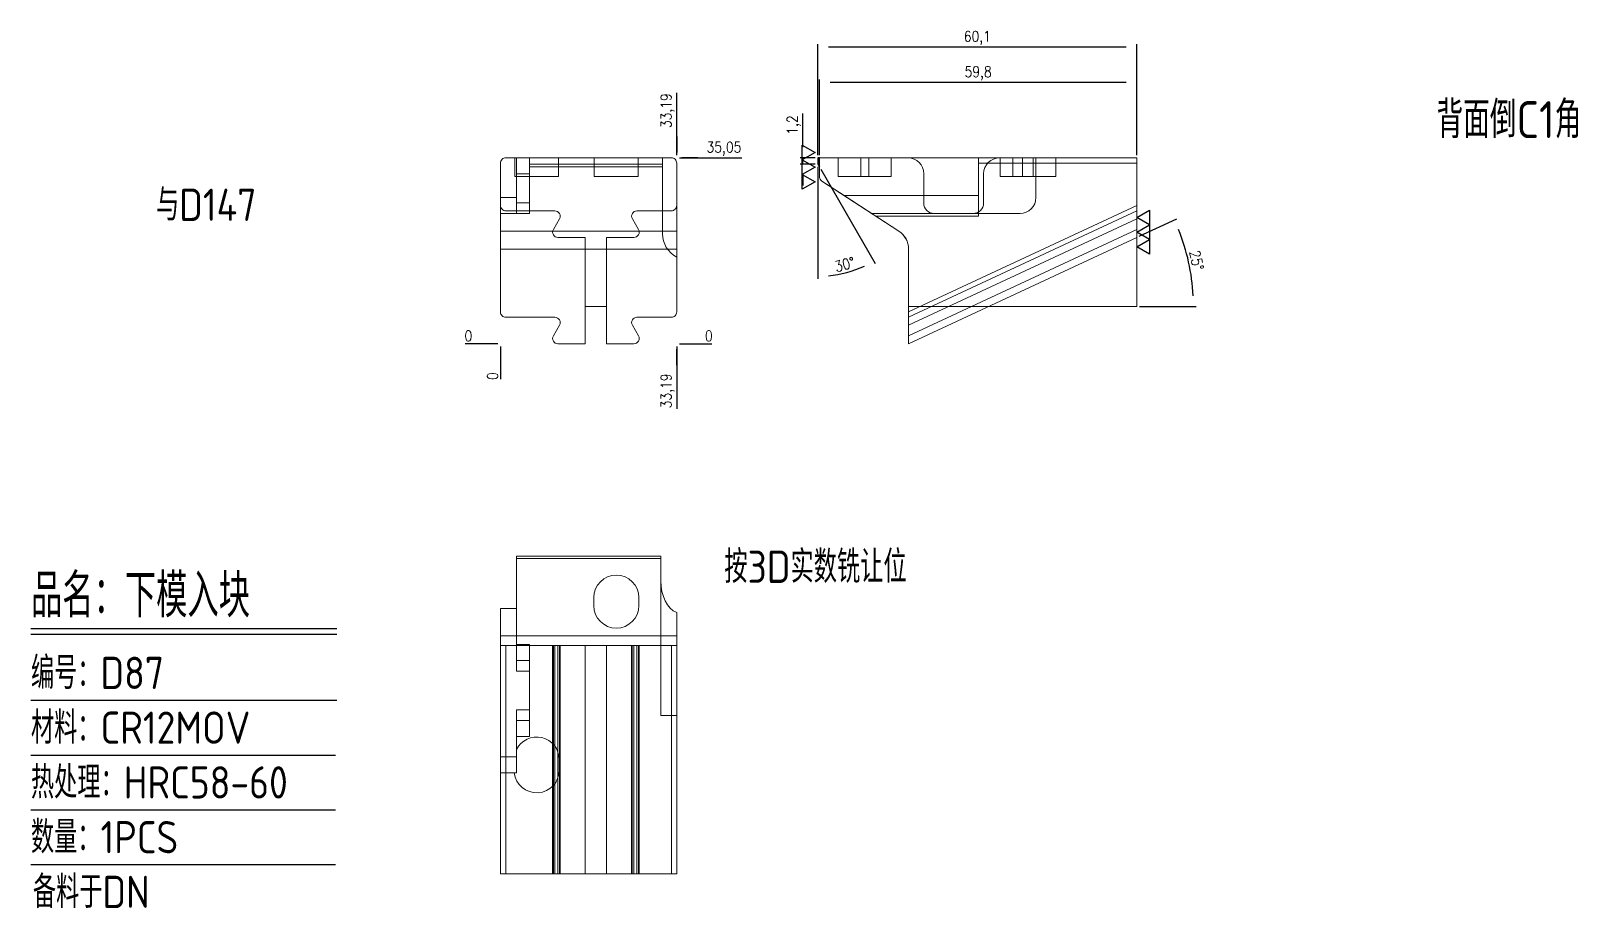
# Model space of a CAD drawing. Header units: millimetres. Extents: x 113716 to 114007, y -3034 to -2869.
import ezdxf

# ---------------------------------------------------------------- set-up
doc = ezdxf.new("R2010")
doc.units = ezdxf.units.MM
doc.linetypes.add('DASHED', pattern=[0])
doc.linetypes.add('HIDDEN', pattern=[0])
for name, color, linetype in [('DIE_O', 40, 'Continuous'), ('DIM', 4, 'Continuous'), ('LB_P', 2, 'Continuous'), ('TEXT', 4, 'Continuous')]:
    doc.layers.add(name, color=color, linetype=linetype)
doc.styles.add('gbenor', font='gbenor.shx', dxfattribs={"bigfont": 'gbcbig.shx'})
doc.styles.get("Standard").update_dxf_attribs({"font": 'txt.shx', "width": 0.85, "bigfont": 'ctxt.shx'})
doc.dimstyles.new('T-2-WX', dxfattribs={"dimtxt": 2, "dimasz": 2, "dimexe": 0.5, "dimexo": 0.5, "dimgap": 0.5, "dimtad": 1, "dimtxsty": 'Standard', "dimblk": 'OPEN30', "dimcen": 0, "dimazin": 3, "dimtfac": 1, "dimtmove": 0, "dimatfit": 3, "dimldrblk": 'OPEN30', "dimlwd": -1, "dimlwe": -1})

# ---------------------------------------------------------------- blocks, each defined once
blk = doc.blocks.new('*D7582')
at = {"layer": 'Defpoints', "color": 0}
for p in [(113804.26, -2928.07), (113837.45, -2928.07), (113842.45, -2928.07)]:
    blk.add_point(p, dxfattribs=at)
at = {"layer": 'DIM', "color": 0, "linetype": 'Continuous'}
blk.add_line((113837.95, -2928.07), (113844.08, -2928.07), dxfattribs=at)
at = {"layer": 'DIM', "color": 0, "insert": (113843.51, -2926.57), "char_height": 2, "attachment_point": 5}
blk.add_mtext('0', dxfattribs=at)
blk = doc.blocks.new('_Open30')
blk = doc.blocks.new('*D7583')
at = {"layer": 'Defpoints', "color": 0}
for p in [(113837.45, -2893.02), (113842.45, -2893.02), (113804.26, -2928.07)]:
    blk.add_point(p, dxfattribs=at)
at = {"layer": 'DIM', "color": 0, "linetype": 'Continuous'}
for p, q in [((113837.95, -2893.02), (113841.45, -2893.02)), ((113841.45, -2893.02), (113838.45, -2893.02)), ((113838.45, -2893.02), (113849.75, -2893.02))]:
    blk.add_line(p, q, dxfattribs=at)
at = {"layer": 'DIM', "color": 0, "insert": (113846.35, -2891.33), "char_height": 2, "attachment_point": 5}
blk.add_mtext('35,05', dxfattribs=at)
blk = doc.blocks.new('*D7584')
at = {"layer": 'Defpoints', "color": 0}
for p in [(113799.26, -2928.07), (113804.26, -2928.07), (113804.26, -2928.07)]:
    blk.add_point(p, dxfattribs=at)
at = {"layer": 'DIM', "color": 0, "linetype": 'Continuous'}
blk.add_line((113803.76, -2928.07), (113797.62, -2928.07), dxfattribs=at)
at = {"layer": 'DIM', "color": 0, "insert": (113798.19, -2926.57), "char_height": 2, "attachment_point": 5}
blk.add_mtext('0', dxfattribs=at)
blk = doc.blocks.new('*D7585')
at = {"layer": 'Defpoints', "color": 0}
for p in [(113804.26, -2928.07), (113837.45, -2928.07), (113837.45, -2933.07)]:
    blk.add_point(p, dxfattribs=at)
at = {"layer": 'DIM', "color": 0, "linetype": 'Continuous'}
for p, q in [((113837.45, -2928.57), (113837.45, -2932.07)), ((113837.45, -2932.07), (113837.45, -2929.07)), ((113837.45, -2929.07), (113837.45, -2940.29))]:
    blk.add_line(p, q, dxfattribs=at)
at = {"layer": 'DIM', "color": 0, "insert": (113835.76, -2936.93), "char_height": 2, "attachment_point": 5, "rotation": 90}
blk.add_mtext('33,19', dxfattribs=at)
blk = doc.blocks.new('*D7586')
at = {"layer": 'Defpoints', "color": 0}
for p in [(113804.26, -2928.07), (113804.26, -2928.07), (113804.26, -2933.07)]:
    blk.add_point(p, dxfattribs=at)
at = {"layer": 'DIM', "color": 0, "linetype": 'Continuous'}
blk.add_line((113804.26, -2928.57), (113804.26, -2934.71), dxfattribs=at)
at = {"layer": 'DIM', "color": 0, "insert": (113802.76, -2934.14), "char_height": 2, "attachment_point": 5, "rotation": 90}
blk.add_mtext('0', dxfattribs=at)
blk = doc.blocks.new('*D7587')
at = {"layer": 'Defpoints', "color": 0}
for p in [(113837.45, -2888.02), (113837.45, -2893.02), (113804.26, -2928.07)]:
    blk.add_point(p, dxfattribs=at)
at = {"layer": 'DIM', "color": 0, "linetype": 'Continuous'}
for p, q in [((113837.45, -2892.02), (113837.45, -2880.8)), ((113837.45, -2892.52), (113837.45, -2889.02)), ((113837.45, -2889.02), (113837.45, -2892.02))]:
    blk.add_line(p, q, dxfattribs=at)
at = {"layer": 'DIM', "color": 0, "insert": (113835.76, -2884.16), "char_height": 2, "attachment_point": 5, "rotation": 90}
blk.add_mtext('33,19', dxfattribs=at)
blk = doc.blocks.new('*D7588')
at = {"layer": 'Defpoints', "color": 0}
for p in [(113924.15, -2878.81), (113864.35, -2893.02), (113924.15, -2893.02)]:
    blk.add_point(p, dxfattribs=at)
at = {"layer": 'DIM', "color": 0, "linetype": 'Continuous'}
for p, q in [((113864.35, -2892.52), (113864.35, -2878.31)), ((113866.35, -2878.81), (113922.15, -2878.81)), ((113924.15, -2892.52), (113924.15, -2878.31))]:
    blk.add_line(p, q, dxfattribs=at)
at = {"layer": 'DIM', "color": 0, "insert": (113894.25, -2877.12), "char_height": 2, "attachment_point": 5}
blk.add_mtext('59,8', dxfattribs=at)
blk = doc.blocks.new('*D7589')
at = {"layer": 'Defpoints', "color": 0}
for p in [(113924.15, -2908.02), (113934.43, -2915.43), (113881.15, -2921.02), (113924.15, -2921.02), (113881.15, -2928.07)]:
    blk.add_point(p, dxfattribs=at)
at = {"layer": 'DIM', "color": 0, "linetype": 'Continuous'}
for p, q in [((113924.6, -2907.81), (113931.68, -2904.51)), ((113924.65, -2921.02), (113935.34, -2921.02))]:
    blk.add_line(p, q, dxfattribs=at)
blk.add_arc((113896.27, -2921.02), 38.57, 2.9714, 22.0286, dxfattribs=at)
at = {"layer": 'DIM', "color": 0, "insert": (113935.43, -2912.34), "char_height": 2, "attachment_point": 5, "rotation": 282.5}
blk.add_mtext('25%%d', dxfattribs=at)
blk = doc.blocks.new('*u7579')
at = {"layer": 'LB_P', "color": 2, "linetype": 'Continuous', "lineweight": 13}
for p, q in [((17.48, 5.73), (17.48, 6.18)), ((17.48, -3.66), (17.48, 5.73))]:
    blk.add_line(p, q, dxfattribs=at)
at = {"layer": 'LB_P', "color": 11, "linetype": 'Continuous', "lineweight": 13}
for p, q in [((17.48, 6.18), (44.67, 6.18)), ((14.48, -8.8), (14.48, -3.66)), ((47.67, -4.43), (47.67, -8.8)), ((14.48, -10.62), (14.48, -8.8)), ((14.48, -53.62), (14.48, -10.62)), ((15.48, -10.62), (24.29, -10.62)), ((24.29, -10.62), (24.29, -53.62)), ((30.45, -10.62), (25.29, -10.62)), ((30.45, -10.62), (34.45, -10.62)), ((30.45, -25.74), (30.45, -10.62)), ((34.45, -10.62), (39.6, -10.62)), ((34.45, -25.74), (34.45, -10.62)), ((40.6, -53.62), (40.6, -10.62)), ((46.67, -10.62), (40.6, -10.62)), ((47.67, -10.62), (47.67, -8.8)), ((47.67, -53.62), (47.67, -10.62)), ((30.45, -53.62), (30.45, -25.74)), ((34.45, -25.74), (34.45, -53.62)), ((24.29, -53.62), (15.48, -53.62)), ((25.29, -53.62), (30.45, -53.62)), ((30.45, -53.62), (34.45, -53.62)), ((39.6, -53.62), (34.45, -53.62)), ((40.6, -53.62), (46.67, -53.62))]:
    blk.add_line(p, q, dxfattribs=at)
at = {"layer": 'LB_P', "color": 31, "linetype": 'Continuous', "lineweight": 13}
for p, q in [((44.67, 5.73), (44.67, 6.18)), ((44.67, 1.53), (44.67, 5.73)), ((14.48, -3.66), (17.48, -3.66))]:
    blk.add_line(p, q, dxfattribs=at)
at = {"layer": 'LB_P', "color": 155, "linetype": 'Continuous', "lineweight": 13}
for p, q in [((44.67, 5.73), (17.48, 5.73)), ((47.67, -8.8), (14.48, -8.8)), ((15.48, -53.62), (15.48, -10.62)), ((25.29, -53.62), (25.29, -10.62)), ((39.6, -53.62), (39.6, -10.62)), ((46.67, -53.62), (46.67, -10.62))]:
    blk.add_line(p, q, dxfattribs=at)
at = {"layer": 'LB_P', "color": 31, "linetype": 'DASHED', "lineweight": 13}
for p, q in [((44.67, 1.53), (44.67, -23.82)), ((32.04, -1.62), (32.04, -3.12)), ((40.54, -1.62), (40.54, -3.12)), ((17.48, -3.66), (17.48, -15.47)), ((19.92, -13.47), (19.92, -10.47)), ((19.92, -13.47), (17.48, -13.47)), ((19.92, -15.47), (19.92, -13.47)), ((19.92, -22.76), (19.92, -15.47)), ((17.48, -22.76), (17.48, -31.62)), ((19.92, -24.76), (19.92, -22.76)), ((17.48, -24.76), (19.92, -24.76)), ((19.92, -27.76), (19.92, -24.76)), ((44.67, -23.82), (47.67, -23.82)), ((17.48, -34.62), (17.48, -31.62)), ((14.48, -34.62), (17.48, -34.62)), ((25.54, -34.12), (25.54, -32.12))]:
    blk.add_line(p, q, dxfattribs=at)
at = {"layer": 'LB_P', "color": 155, "linetype": 'DASHED', "lineweight": 13}
for p, q in [((19.92, -10.47), (17.48, -10.47)), ((24.43, -53.62), (24.43, -10.62)), ((24.71, -53.62), (24.71, -10.62)), ((25.58, -53.62), (25.58, -10.62)), ((39.31, -53.62), (39.31, -10.62)), ((40.18, -53.62), (40.18, -10.62)), ((40.47, -53.62), (40.47, -10.62)), ((17.48, -15.47), (19.92, -15.47)), ((19.92, -22.76), (17.48, -22.76)), ((46.67, -23.82), (46.67, -53.62)), ((17.48, -27.76), (19.92, -27.76)), ((14.48, -31.62), (17.48, -31.62))]:
    blk.add_line(p, q, dxfattribs=at)
at = {"layer": 'LB_P', "color": 11, "linetype": 'DASHED', "lineweight": 13}
for p, q in [((25.71, -53.62), (25.71, -10.62)), ((39.18, -10.62), (39.18, -53.62))]:
    blk.add_line(p, q, dxfattribs=at)
at = {"layer": 'LB_P', "color": 31, "linetype": 'DASHED', "lineweight": 13}
for centre, start, end in [((36.29, -1.62), 360, 180), ((36.29, -3.12), 180, 360), ((21.29, -32.12), 360, 153.698), ((21.29, -34.12), 186.7563, 0)]:
    blk.add_arc(centre, 4.25, start, end, dxfattribs=at)
at = {"layer": 'LB_P', "color": 31, "linetype": 'Continuous', "lineweight": 13}
blk.add_ellipse((48.67, 1.53), major_axis=(0, 6.16), ratio=0.649408, start_param=1.570796, end_param=2.888912, dxfattribs=at)
at = {"layer": 'LB_P', "color": 11, "linetype": 'Continuous', "lineweight": 13}
for points, knots in [([(14.48, -10.62), (14.48, -10.62), (14.48, -10.62), (14.48, -10.62), (14.49, -10.62), (14.5, -10.62), (14.51, -10.62), (14.53, -10.62), (14.54, -10.62), (14.57, -10.62), (14.58, -10.62), (14.61, -10.62), (14.63, -10.62), (14.66, -10.62), (14.68, -10.62), (14.72, -10.62), (14.75, -10.62), (14.79, -10.62), (14.82, -10.62), (14.87, -10.62), (14.89, -10.62), (14.95, -10.62), (14.98, -10.62), (15.03, -10.62), (15.06, -10.62), (15.12, -10.62), (15.16, -10.62), (15.22, -10.62), (15.25, -10.62), (15.35, -10.62), (15.41, -10.62), (15.48, -10.62)], [0, 0, 0, 0, 0.0625, 0.0625, 0.125, 0.125, 0.1875, 0.1875, 0.25, 0.25, 0.3125, 0.3125, 0.375, 0.375, 0.4375, 0.4375, 0.5, 0.5, 0.5625, 0.5625, 0.625, 0.625, 0.6875, 0.6875, 0.75, 0.75, 0.8125, 0.8125, 0.875, 0.875, 1, 1, 1, 1]), ([(25.29, -10.62), (25.25, -10.62), (25.16, -10.62), (25.08, -10.62), (24.99, -10.62), (24.95, -10.62), (24.89, -10.62), (24.87, -10.62), (24.83, -10.62), (24.81, -10.62), (24.75, -10.62), (24.72, -10.62), (24.67, -10.62), (24.65, -10.62), (24.62, -10.62), (24.6, -10.62), (24.55, -10.62), (24.53, -10.62), (24.49, -10.62), (24.47, -10.62), (24.45, -10.62), (24.44, -10.62), (24.42, -10.62), (24.4, -10.62), (24.39, -10.62), (24.37, -10.62), (24.35, -10.62), (24.34, -10.62), (24.33, -10.62), (24.32, -10.62), (24.32, -10.62), (24.31, -10.62), (24.3, -10.62), (24.29, -10.62), (24.29, -10.62), (24.29, -10.62), (24.29, -10.62), (24.29, -10.62)], [0, 0, 0, 0, 0.083318, 0.166636, 0.166636, 0.249954, 0.249954, 0.291613, 0.291613, 0.333272, 0.333272, 0.41659, 0.41659, 0.458249, 0.458249, 0.499908, 0.499908, 0.583226, 0.583226, 0.624885, 0.624885, 0.666544, 0.666544, 0.708203, 0.708203, 0.749862, 0.791521, 0.791521, 0.83318, 0.83318, 0.874839, 0.874839, 0.916498, 0.916498, 0.999816, 0.999816, 1, 1, 1, 1]), ([(40.6, -10.62), (40.6, -10.62), (40.6, -10.62), (40.59, -10.62), (40.59, -10.62), (40.58, -10.62), (40.57, -10.62), (40.56, -10.62), (40.54, -10.62), (40.52, -10.62), (40.51, -10.62), (40.49, -10.62), (40.48, -10.62), (40.46, -10.62), (40.45, -10.62), (40.42, -10.62), (40.4, -10.62), (40.37, -10.62), (40.34, -10.62), (40.33, -10.62), (40.28, -10.62), (40.25, -10.62), (40.18, -10.62), (40.14, -10.62), (40.08, -10.62), (40.06, -10.62), (40.02, -10.62), (40.01, -10.62), (39.94, -10.62), (39.9, -10.62), (39.84, -10.62), (39.82, -10.62), (39.78, -10.62), (39.75, -10.62), (39.69, -10.62), (39.65, -10.62), (39.6, -10.62)], [0, 0, 0, 0, 0.082376, 0.082376, 0.124087, 0.124087, 0.165797, 0.165797, 0.249217, 0.249217, 0.290927, 0.290927, 0.332637, 0.332637, 0.374348, 0.374348, 0.416058, 0.457768, 0.457768, 0.499478, 0.499478, 0.582898, 0.582898, 0.666319, 0.666319, 0.708029, 0.708029, 0.749739, 0.749739, 0.833159, 0.833159, 0.87487, 0.87487, 0.91658, 0.91658, 1, 1, 1, 1]), ([(46.67, -10.62), (46.7, -10.62), (46.73, -10.62), (46.8, -10.62), (46.83, -10.62), (46.89, -10.62), (46.93, -10.62), (46.99, -10.62), (47.02, -10.62), (47.08, -10.62), (47.11, -10.62), (47.17, -10.62), (47.2, -10.62), (47.25, -10.62), (47.28, -10.62), (47.33, -10.62), (47.35, -10.62), (47.4, -10.62), (47.42, -10.62), (47.46, -10.62), (47.48, -10.62), (47.52, -10.62), (47.53, -10.62), (47.56, -10.62), (47.58, -10.62), (47.6, -10.62), (47.61, -10.62), (47.63, -10.62), (47.64, -10.62), (47.66, -10.62), (47.67, -10.62), (47.67, -10.62)], [0, 0, 0, 0, 0.062539, 0.062539, 0.125079, 0.125079, 0.187618, 0.187618, 0.250157, 0.250157, 0.312696, 0.312696, 0.375236, 0.375236, 0.437775, 0.437775, 0.500314, 0.500314, 0.562854, 0.562854, 0.625393, 0.625393, 0.687932, 0.687932, 0.750472, 0.750472, 0.813011, 0.813011, 0.87555, 0.87555, 1, 1, 1, 1]), ([(15.48, -53.62), (15.41, -53.62), (15.35, -53.62), (15.25, -53.62), (15.22, -53.62), (15.16, -53.62), (15.12, -53.62), (15.06, -53.62), (15.03, -53.62), (14.98, -53.62), (14.95, -53.62), (14.89, -53.62), (14.87, -53.62), (14.82, -53.62), (14.79, -53.62), (14.75, -53.62), (14.72, -53.62), (14.68, -53.62), (14.66, -53.62), (14.63, -53.62), (14.61, -53.62), (14.58, -53.62), (14.57, -53.62), (14.54, -53.62), (14.53, -53.62), (14.51, -53.62), (14.5, -53.62), (14.49, -53.62), (14.48, -53.62), (14.48, -53.62), (14.48, -53.62), (14.48, -53.62)], [0, 0, 0, 0, 0.125, 0.125, 0.1875, 0.1875, 0.25, 0.25, 0.3125, 0.3125, 0.375, 0.375, 0.4375, 0.4375, 0.5, 0.5, 0.5625, 0.5625, 0.625, 0.625, 0.6875, 0.6875, 0.75, 0.75, 0.8125, 0.8125, 0.875, 0.875, 0.9375, 0.9375, 1, 1, 1, 1]), ([(24.29, -53.62), (24.29, -53.62), (24.29, -53.62), (24.29, -53.62), (24.29, -53.62), (24.3, -53.62), (24.31, -53.62), (24.32, -53.62), (24.32, -53.62), (24.33, -53.62), (24.34, -53.62), (24.35, -53.62), (24.37, -53.62), (24.39, -53.62), (24.4, -53.62), (24.42, -53.62), (24.44, -53.62), (24.45, -53.62), (24.47, -53.62), (24.49, -53.62), (24.53, -53.62), (24.55, -53.62), (24.6, -53.62), (24.62, -53.62), (24.65, -53.62), (24.67, -53.62), (24.72, -53.62), (24.75, -53.62), (24.81, -53.62), (24.83, -53.62), (24.87, -53.62), (24.89, -53.62), (24.95, -53.62), (24.99, -53.62), (25.08, -53.62), (25.16, -53.62), (25.25, -53.62), (25.29, -53.62)], [0, 0, 0, 0, 0.000183, 0.000183, 0.083501, 0.083501, 0.12516, 0.12516, 0.166819, 0.166819, 0.208478, 0.208478, 0.250137, 0.291796, 0.291796, 0.333455, 0.333455, 0.375114, 0.375114, 0.416774, 0.416774, 0.500092, 0.500092, 0.541751, 0.541751, 0.58341, 0.58341, 0.666728, 0.666728, 0.708387, 0.708387, 0.750046, 0.750046, 0.833364, 0.833364, 0.916682, 1, 1, 1, 1]), ([(40.6, -53.62), (40.6, -53.62), (40.6, -53.62), (40.59, -53.62), (40.59, -53.62), (40.58, -53.62), (40.57, -53.62), (40.56, -53.62), (40.54, -53.62), (40.52, -53.62), (40.51, -53.62), (40.49, -53.62), (40.48, -53.62), (40.46, -53.62), (40.45, -53.62), (40.42, -53.62), (40.4, -53.62), (40.37, -53.62), (40.34, -53.62), (40.33, -53.62), (40.28, -53.62), (40.25, -53.62), (40.18, -53.62), (40.14, -53.62), (40.08, -53.62), (40.06, -53.62), (40.02, -53.62), (40.01, -53.62), (39.94, -53.62), (39.9, -53.62), (39.84, -53.62), (39.82, -53.62), (39.78, -53.62), (39.75, -53.62), (39.69, -53.62), (39.65, -53.62), (39.6, -53.62)], [0, 0, 0, 0, 0.082376, 0.082376, 0.124087, 0.124087, 0.165797, 0.165797, 0.249217, 0.249217, 0.290927, 0.290927, 0.332637, 0.332637, 0.374348, 0.374348, 0.416058, 0.457768, 0.457768, 0.499478, 0.499478, 0.582898, 0.582898, 0.666319, 0.666319, 0.708029, 0.708029, 0.749739, 0.749739, 0.833159, 0.833159, 0.87487, 0.87487, 0.91658, 0.91658, 1, 1, 1, 1]), ([(46.67, -53.62), (46.7, -53.62), (46.73, -53.62), (46.8, -53.62), (46.83, -53.62), (46.89, -53.62), (46.93, -53.62), (46.99, -53.62), (47.02, -53.62), (47.08, -53.62), (47.11, -53.62), (47.17, -53.62), (47.2, -53.62), (47.25, -53.62), (47.28, -53.62), (47.33, -53.62), (47.35, -53.62), (47.4, -53.62), (47.42, -53.62), (47.46, -53.62), (47.48, -53.62), (47.52, -53.62), (47.53, -53.62), (47.56, -53.62), (47.58, -53.62), (47.6, -53.62), (47.61, -53.62), (47.63, -53.62), (47.64, -53.62), (47.66, -53.62), (47.67, -53.62), (47.67, -53.62)], [0, 0, 0, 0, 0.062539, 0.062539, 0.125079, 0.125079, 0.187618, 0.187618, 0.250157, 0.250157, 0.312696, 0.312696, 0.375236, 0.375236, 0.437775, 0.437775, 0.500314, 0.500314, 0.562854, 0.562854, 0.625393, 0.625393, 0.687932, 0.687932, 0.750472, 0.750472, 0.813011, 0.813011, 0.87555, 0.87555, 1, 1, 1, 1])]:
    blk.add_open_spline(points, degree=3, knots=knots, dxfattribs=at)
at = {"layer": 'LB_P', "color": 11, "linetype": 'DASHED', "lineweight": 13}
for points in [[(24.77, -10.62), (24.75, -10.62), (24.73, -10.62), (24.71, -10.62)], [(40.18, -10.62), (40.17, -10.62), (40.16, -10.62), (40.15, -10.62)], [(24.76, -53.62), (24.74, -53.62), (24.73, -53.62), (24.71, -53.62)], [(25.29, -53.62), (25.28, -53.62), (25.28, -53.62), (25.27, -53.62)], [(39.6, -53.62), (39.62, -53.62), (39.63, -53.62), (39.64, -53.62)], [(40.16, -53.62), (40.16, -53.62), (40.17, -53.62), (40.18, -53.62)]]:
    blk.add_open_spline(points, degree=3, dxfattribs=at)
at = {"layer": 'LB_P', "color": 155, "linetype": 'DASHED', "lineweight": 13}
blk.add_open_spline([(15.48, -34.62), (15.48, -40.95), (15.48, -47.28), (15.48, -53.62)], degree=3, dxfattribs=at)
blk = doc.blocks.new('*u7580')
at = {"layer": 'LB_P', "color": 31, "linetype": 'Continuous', "lineweight": 13}
for p, q in [((-10.62, 11), (19.38, 11)), ((-10.62, 7.44), (-10.62, 11)), ((19.38, 11), (19.38, 10)), ((19.38, 10), (19.38, 0)), ((-5.96, 3.87), (-10.16, 6.6)), ((0, 0), (-5.96, 3.87)), ((19.38, 0), (0, 0))]:
    blk.add_line(p, q, dxfattribs=at)
at = {"layer": 'LB_P', "color": 31, "linetype": 'DASHED', "lineweight": 13}
for p, q in [((-7.07, 11), (-7.07, 7.5)), ((2.93, 7.5), (2.93, 11)), ((23.43, 11), (23.43, 7.5)), ((30.18, 7.5), (30.18, 11)), ((33.93, 7.5), (33.93, 11)), ((-7.07, 7.5), (-2.82, 7.5)), ((-2.82, 7.5), (-1.32, 7.5)), ((2.93, 7.5), (-1.32, 7.5)), ((9.04, 2.5), (9.04, 8)), ((20.33, 8), (20.33, 2.5)), ((27.68, 7.5), (23.43, 7.5)), ((29.68, 7.5), (27.68, 7.5)), ((33.93, 7.5), (29.68, 7.5)), ((18.33, 0.5), (11.04, 0.5))]:
    blk.add_line(p, q, dxfattribs=at)
at = {"layer": 'LB_P', "color": 155, "linetype": 'DASHED', "lineweight": 13}
for p, q in [((-2.82, 11), (-2.82, 7.5)), ((-2.82, 7.5), (-2.82, 11)), ((-1.32, 7.5), (-1.32, 11)), ((-1.32, 11), (-1.32, 7.5)), ((27.68, 7.5), (27.68, 11)), ((29.68, 11), (29.68, 7.5)), ((30.18, 10), (49.18, 10)), ((49.18, 2), (6.18, -18.05)), ((49.18, -0.5), (6.18, -20.55)), ((49.18, -2.5), (6.18, -22.55))]:
    blk.add_line(p, q, dxfattribs=at)
at = {"layer": 'LB_P', "color": 11, "linetype": 'Continuous', "lineweight": 13}
for p, q in [((19.38, 11), (49.18, 11)), ((49.18, 10), (49.18, 11)), ((49.18, 2), (49.18, 10)), ((0, 0), (4.36, -2.83)), ((49.18, 1), (6.18, -19.05)), ((49.18, -2.5), (49.18, -0.5)), ((49.18, -4), (6.18, -24.05)), ((49.18, -17), (49.18, -4)), ((6.18, -6.19), (6.18, -18.05)), ((21.3, -17), (49.18, -17)), ((6.18, -20.55), (6.18, -22.55))]:
    blk.add_line(p, q, dxfattribs=at)
at = {"layer": 'LB_P', "color": 155, "linetype": 'Continuous', "lineweight": 13}
for p, q in [((19.38, 10), (49.18, 10)), ((-5.96, 3.87), (19.38, 3.87)), ((49.18, 2), (6.18, -18.05)), ((49.18, -0.5), (6.18, -20.55)), ((49.18, -2.5), (6.18, -22.55))]:
    blk.add_line(p, q, dxfattribs=at)
at = {"layer": 'LB_P', "color": 2, "linetype": 'DASHED', "lineweight": 13}
for p, q in [((25.8, 11), (25.8, 7.5)), ((30.18, 3.5), (30.18, 7.5)), ((-0.77, 0.5), (11.04, 0.5)), ((18.33, 0.5), (27.18, 0.5))]:
    blk.add_line(p, q, dxfattribs=at)
at = {"layer": 'LB_P', "color": 11, "linetype": 'DASHED', "lineweight": 13}
for p, q in [((21.3, -17), (6.18, -17)), ((6.18, -19.05), (6.18, -19.05)), ((6.18, -24.05), (6.18, -24.05))]:
    blk.add_line(p, q, dxfattribs=at)
at = {"layer": 'LB_P', "color": 31, "linetype": 'DASHED', "lineweight": 13}
for centre, radius, start, end in [((6.04, 8), 3, 0, 90), ((23.33, 8), 3, 90, 180), ((11.04, 2.5), 2, 180, 270), ((18.33, 2.5), 2, 270, 0)]:
    blk.add_arc(centre, radius, start, end, dxfattribs=at)
at = {"layer": 'LB_P', "color": 31, "linetype": 'Continuous', "lineweight": 13}
blk.add_arc((-9.62, 7.44), 1, 180, 237, dxfattribs=at)
at = {"layer": 'LB_P', "color": 2, "linetype": 'DASHED', "lineweight": 13}
blk.add_arc((27.18, 3.5), 3, 270, 0, dxfattribs=at)
at = {"layer": 'LB_P', "color": 11, "linetype": 'Continuous', "lineweight": 13}
blk.add_arc((2.18, -6.19), 4, 360, 57, dxfattribs=at)
for points, knots in [([(49.18, 1), (49.18, 1), (49.18, 1), (49.18, 1.01), (49.18, 1.02), (49.18, 1.03), (49.18, 1.04), (49.18, 1.06), (49.18, 1.07), (49.18, 1.09), (49.18, 1.11), (49.18, 1.14), (49.18, 1.15), (49.18, 1.19), (49.18, 1.21), (49.18, 1.25), (49.18, 1.27), (49.18, 1.32), (49.18, 1.34), (49.18, 1.39), (49.18, 1.42), (49.18, 1.47), (49.18, 1.5), (49.18, 1.56), (49.18, 1.59), (49.18, 1.65), (49.18, 1.68), (49.18, 1.74), (49.18, 1.78), (49.18, 1.87), (49.18, 1.94), (49.18, 2)], [0, 0, 0, 0, 0.0625, 0.0625, 0.125, 0.125, 0.1875, 0.1875, 0.25, 0.25, 0.3125, 0.3125, 0.375, 0.375, 0.4375, 0.4375, 0.5, 0.5, 0.5625, 0.5625, 0.625, 0.625, 0.6875, 0.6875, 0.75, 0.75, 0.8125, 0.8125, 0.875, 0.875, 1, 1, 1, 1]), ([(49.18, -0.5), (49.18, -0.46), (49.18, -0.42), (49.18, -0.36), (49.18, -0.34), (49.18, -0.3), (49.18, -0.28), (49.18, -0.21), (49.18, -0.17), (49.18, -0.11), (49.18, -0.08), (49.18, -0.04), (49.18, -0.02), (49.18, 0.05), (49.18, 0.09), (49.18, 0.16), (49.18, 0.18), (49.18, 0.22), (49.18, 0.24), (49.18, 0.28), (49.18, 0.3), (49.18, 0.35), (49.18, 0.39), (49.18, 0.43), (49.18, 0.47), (49.18, 0.48), (49.18, 0.52), (49.18, 0.54), (49.18, 0.58), (49.18, 0.59), (49.18, 0.65), (49.18, 0.68), (49.18, 0.73), (49.18, 0.74), (49.18, 0.77), (49.18, 0.78), (49.18, 0.82), (49.18, 0.85), (49.18, 0.88), (49.18, 0.89), (49.18, 0.91), (49.18, 0.92), (49.18, 0.94), (49.18, 0.96), (49.18, 0.98), (49.18, 1), (49.18, 1), (49.18, 1)], [0, 0, 0, 0, 0.062534, 0.062534, 0.093801, 0.093801, 0.125069, 0.125069, 0.187603, 0.187603, 0.21887, 0.21887, 0.250137, 0.250137, 0.312671, 0.312671, 0.343938, 0.343938, 0.375206, 0.375206, 0.406473, 0.406473, 0.43774, 0.469007, 0.469007, 0.500274, 0.500274, 0.531541, 0.531541, 0.562808, 0.562808, 0.625343, 0.625343, 0.65661, 0.65661, 0.687877, 0.687877, 0.750411, 0.750411, 0.781678, 0.781678, 0.812945, 0.812945, 0.87548, 0.87548, 0.938014, 1, 1, 1, 1]), ([(49.18, -2.5), (49.18, -2.52), (49.18, -2.54), (49.18, -2.57), (49.18, -2.59), (49.18, -2.66), (49.18, -2.74), (49.18, -2.82), (49.18, -2.89), (49.18, -2.91), (49.18, -2.95), (49.18, -2.97), (49.18, -3.04), (49.18, -3.08), (49.18, -3.15), (49.18, -3.17), (49.18, -3.21), (49.18, -3.23), (49.18, -3.3), (49.18, -3.34), (49.18, -3.4), (49.18, -3.42), (49.18, -3.46), (49.18, -3.48), (49.18, -3.51), (49.18, -3.53), (49.18, -3.57), (49.18, -3.6), (49.18, -3.64), (49.18, -3.67), (49.18, -3.69), (49.18, -3.73), (49.18, -3.76), (49.18, -3.82), (49.18, -3.84), (49.18, -3.87), (49.18, -3.88), (49.18, -3.9), (49.18, -3.91), (49.18, -3.94), (49.18, -3.95), (49.18, -3.97), (49.18, -3.97), (49.18, -3.98), (49.18, -3.99), (49.18, -3.99), (49.18, -4), (49.18, -4)], [0, 0, 0, 0, 0.031267, 0.031267, 0.062534, 0.062534, 0.125068, 0.187602, 0.187602, 0.218869, 0.218869, 0.250136, 0.250136, 0.312671, 0.312671, 0.343938, 0.343938, 0.375205, 0.375205, 0.437739, 0.437739, 0.469006, 0.469006, 0.500273, 0.500273, 0.53154, 0.53154, 0.562807, 0.594074, 0.594074, 0.625341, 0.625341, 0.687875, 0.687875, 0.750409, 0.750409, 0.781676, 0.781676, 0.812944, 0.812944, 0.875478, 0.875478, 0.906745, 0.906745, 0.938012, 0.938012, 1, 1, 1, 1]), ([(6.18, -19.05), (6.18, -19.05), (6.18, -19.05), (6.18, -19.04), (6.18, -19.04), (6.18, -19.02), (6.18, -19.01), (6.18, -19), (6.18, -18.98), (6.18, -18.96), (6.18, -18.95), (6.18, -18.91), (6.18, -18.9), (6.18, -18.86), (6.18, -18.84), (6.18, -18.8), (6.18, -18.78), (6.18, -18.73), (6.18, -18.71), (6.18, -18.66), (6.18, -18.63), (6.18, -18.58), (6.18, -18.55), (6.18, -18.49), (6.18, -18.46), (6.18, -18.4), (6.18, -18.37), (6.18, -18.31), (6.18, -18.28), (6.18, -18.18), (6.18, -18.11), (6.18, -18.05)], [0, 0, 0, 0, 0.0625, 0.0625, 0.125, 0.125, 0.1875, 0.1875, 0.25, 0.25, 0.3125, 0.3125, 0.375, 0.375, 0.4375, 0.4375, 0.5, 0.5, 0.5625, 0.5625, 0.625, 0.625, 0.6875, 0.6875, 0.75, 0.75, 0.8125, 0.8125, 0.875, 0.875, 1, 1, 1, 1]), ([(6.18, -19.05), (6.18, -19.05), (6.18, -19.05), (6.18, -19.07), (6.18, -19.09), (6.18, -19.11), (6.18, -19.13), (6.18, -19.14), (6.18, -19.16), (6.18, -19.17), (6.18, -19.2), (6.18, -19.23), (6.18, -19.27), (6.18, -19.28), (6.18, -19.31), (6.18, -19.33), (6.18, -19.37), (6.18, -19.4), (6.18, -19.46), (6.18, -19.47), (6.18, -19.51), (6.18, -19.53), (6.18, -19.57), (6.18, -19.59), (6.18, -19.63), (6.18, -19.67), (6.18, -19.71), (6.18, -19.75), (6.18, -19.77), (6.18, -19.81), (6.18, -19.83), (6.18, -19.87), (6.18, -19.9), (6.18, -19.96), (6.18, -20), (6.18, -20.07), (6.18, -20.09), (6.18, -20.14), (6.18, -20.16), (6.18, -20.22), (6.18, -20.27), (6.18, -20.33), (6.18, -20.35), (6.18, -20.39), (6.18, -20.41), (6.18, -20.47), (6.18, -20.51), (6.18, -20.55)], [0, 0, 0, 0, 0.0625, 0.125, 0.125, 0.1875, 0.1875, 0.21875, 0.21875, 0.25, 0.25, 0.3125, 0.3125, 0.34375, 0.34375, 0.375, 0.375, 0.4375, 0.4375, 0.46875, 0.46875, 0.5, 0.5, 0.53125, 0.53125, 0.5625, 0.59375, 0.59375, 0.625, 0.625, 0.65625, 0.65625, 0.6875, 0.6875, 0.75, 0.75, 0.78125, 0.78125, 0.8125, 0.8125, 0.875, 0.875, 0.90625, 0.90625, 0.9375, 0.9375, 1, 1, 1, 1]), ([(6.18, -22.55), (6.18, -22.57), (6.18, -22.59), (6.18, -22.63), (6.18, -22.65), (6.18, -22.71), (6.18, -22.79), (6.18, -22.87), (6.18, -22.94), (6.18, -22.96), (6.18, -23), (6.18, -23.03), (6.18, -23.09), (6.18, -23.13), (6.18, -23.2), (6.18, -23.22), (6.18, -23.26), (6.18, -23.28), (6.18, -23.35), (6.18, -23.39), (6.18, -23.45), (6.18, -23.47), (6.18, -23.51), (6.18, -23.53), (6.18, -23.57), (6.18, -23.58), (6.18, -23.62), (6.18, -23.66), (6.18, -23.69), (6.18, -23.72), (6.18, -23.74), (6.18, -23.79), (6.18, -23.81), (6.18, -23.87), (6.18, -23.89), (6.18, -23.92), (6.18, -23.94), (6.18, -23.95), (6.18, -23.96), (6.18, -23.99), (6.18, -24), (6.18, -24.02), (6.18, -24.02), (6.18, -24.03), (6.18, -24.04), (6.18, -24.05), (6.18, -24.05), (6.18, -24.05)], [0, 0, 0, 0, 0.031267, 0.031267, 0.062534, 0.062534, 0.125068, 0.187602, 0.187602, 0.218869, 0.218869, 0.250136, 0.250136, 0.312671, 0.312671, 0.343938, 0.343938, 0.375205, 0.375205, 0.437739, 0.437739, 0.469006, 0.469006, 0.500273, 0.500273, 0.53154, 0.53154, 0.562807, 0.594074, 0.594074, 0.625341, 0.625341, 0.687875, 0.687875, 0.750409, 0.750409, 0.781676, 0.781676, 0.812944, 0.812944, 0.875478, 0.875478, 0.906745, 0.906745, 0.938012, 0.938012, 1, 1, 1, 1])]:
    blk.add_open_spline(points, degree=3, knots=knots, dxfattribs=at)
blk = doc.blocks.new('*u7581')
at = {"layer": 'LB_P', "color": 2, "linetype": 'Continuous', "lineweight": 13}
for p, q in [((-2.44, 5.75), (-2.44, 2.19)), ((-2.44, 1.35), (-2.44, 2.19)), ((-2.44, -4.75), (-2.44, 1.35)), ((-5.44, -1.75), (-2.44, -1.75)), ((-5.44, -4.75), (-2.44, -4.75))]:
    blk.add_line(p, q, dxfattribs=at)
at = {"layer": 'LB_P', "color": 2, "linetype": 'DASHED', "lineweight": 13}
for p, q in [((0, 2.75), (0, 5.75)), ((0, 2.75), (-2.44, 2.75)), ((-2.44, 2.75), (0, 2.75)), ((0, -2.75), (0, 2.75)), ((-2.44, -2.75), (0, -2.75)), ((0, -2.75), (-2.44, -2.75)), ((0, -4.75), (0, -2.75)), ((-2.44, -4.75), (0, -4.75))]:
    blk.add_line(p, q, dxfattribs=at)
blk = doc.blocks.new('*D7590')
at = {"layer": 'Defpoints', "color": 0}
for p in [(113924.15, -2872.14), (113864.05, -2893.02), (113924.15, -2893.02)]:
    blk.add_point(p, dxfattribs=at)
at = {"layer": 'DIM', "color": 0}
for p, q in [((113864.05, -2892.52), (113864.05, -2871.64)), ((113924.15, -2892.52), (113924.15, -2871.64)), ((113866.05, -2872.14), (113922.15, -2872.14))]:
    blk.add_line(p, q, dxfattribs=at)
at = {"layer": 'DIM', "color": 0, "insert": (113894.1, -2870.45), "char_height": 2, "attachment_point": 5}
blk.add_mtext('60,1', dxfattribs=at)
blk = doc.blocks.new('*D7591')
at = {"layer": 'Defpoints', "color": 0}
for p in [(113864.05, -2893.02), (113864.05, -2894.22), (113864.05, -2894.22), (113864.35, -2894.74), (113867.71, -2915.01)]:
    blk.add_point(p, dxfattribs=at)
at = {"layer": 'DIM', "color": 0}
for p, q in [((113864.05, -2894.72), (113864.05, -2915.83)), ((113864.6, -2895.18), (113874.85, -2912.93))]:
    blk.add_line(p, q, dxfattribs=at)
blk.add_arc((113864.05, -2894.22), 21.11, 275.4316, 294.5684, dxfattribs=at)
at = {"layer": 'DIM', "color": 0, "insert": (113869.11, -2913.11), "char_height": 2, "attachment_point": 5, "rotation": 15}
blk.add_mtext('30%%d', dxfattribs=at)
blk = doc.blocks.new('*D7592')
at = {"layer": 'Defpoints', "color": 0}
for p in [(113861.23, -2893.02), (113864.05, -2893.02), (113864.05, -2894.22)]:
    blk.add_point(p, dxfattribs=at)
at = {"layer": 'DIM', "color": 0}
for p, q in [((113861.23, -2891.02), (113861.23, -2884.7)), ((113863.55, -2893.02), (113860.73, -2893.02)), ((113863.55, -2894.22), (113860.73, -2894.22)), ((113861.23, -2894.22), (113861.23, -2893.02)), ((113861.23, -2896.22), (113861.23, -2898.22))]:
    blk.add_line(p, q, dxfattribs=at)
at = {"layer": 'DIM', "color": 0, "insert": (113859.54, -2886.86), "char_height": 2, "attachment_point": 5, "rotation": 90}
blk.add_mtext('1,2', dxfattribs=at)

msp = doc.modelspace()

# ---------------------------------------------------------------- linework, layer by layer
at = {"layer": 'DIM', "color": 4, "linetype": 'Continuous', "lineweight": 25}
for p, q in [((113715.765, -2981.705), (113773.381, -2981.705)), ((113715.765, -2982.767), (113773.381, -2982.767)), ((113715.765, -2995.206), (113773.381, -2995.206)), ((113715.765, -3005.521), (113773.131, -3005.521)), ((113715.765, -3015.836), (113773.131, -3015.836)), ((113715.765, -3026.151), (113773.131, -3026.151))]:
    msp.add_line(p, q, dxfattribs=at)
at = {"layer": 'LB_P', "lineweight": 15}
for p, q in [((113834.777, -2894.223), (113809.698, -2894.223)), ((113834.792, -2894.743), (113809.698, -2894.743))]:
    msp.add_line(p, q, dxfattribs=at)
at = {"layer": 'LB_P', "linetype": 'Continuous', "lineweight": 15}
for p, q in [((113864.347, -2893.021, 0), (113924.147, -2893.021, 0)), ((113924.147, -2893.021, 0), (113924.147, -2921.021, 0)), ((113924.147, -2908.021, 0), (113881.147, -2928.072, 0)), ((113924.147, -2921.021, 0), (113881.147, -2921.021, 0))]:
    msp.add_line(p, q, dxfattribs=at)
at = {"layer": 'LB_P', "color": 4, "linetype": 'Continuous', "elevation": 0}
for points in [[(113861.115, -2890.645), (113863.515, -2892.03), (113861.115, -2893.416), (113863.515, -2894.802), (113861.115, -2896.187), (113863.515, -2897.573), (113861.115, -2898.958), (113861.115, -2890.645)], [(113926.547, -2911.177), (113924.147, -2909.792), (113926.547, -2908.406), (113924.147, -2907.021), (113926.547, -2905.635), (113924.147, -2904.249), (113926.547, -2902.864), (113926.547, -2911.177)]]:
    msp.add_lwpolyline(points, close=True, dxfattribs=at)
at = {"layer": 'LB_P', "lineweight": 15}
msp.add_lwpolyline([(113815.361, -2924.572, 0.5773503), (113814.495, -2923.072), (113805.257, -2923.072, -0.4142136), (113804.257, -2922.072), (113804.257, -2894.023, -0.4142136), (113805.257, -2893.023), (113836.447, -2893.023, -0.4142136), (113837.447, -2894.023), (113837.447, -2922.072, -0.4142136), (113836.447, -2923.072), (113829.959, -2923.072, 0.5773503), (113829.093, -2924.572), (113830.248, -2926.572, -0.5773503), (113829.382, -2928.072), (113824.227, -2928.072), (113824.227, -2921.021), (113820.227, -2921.021), (113820.227, -2928.072), (113815.072, -2928.072, -0.5773503), (113814.206, -2926.572)], format="xyb", close=True, dxfattribs=at)
at = {"layer": 'LB_P', "linetype": 'HIDDEN', "lineweight": 15}
for points in [[(113806.927, -2893.023), (113806.927, -2896.521), (113815.207, -2896.521), (113815.207, -2893.023)], [(113821.927, -2893.023), (113821.927, -2896.521), (113830.207, -2896.521), (113830.207, -2893.023)]]:
    msp.add_lwpolyline(points, close=True, dxfattribs=at)
at = {"layer": 'LB_P', "color": 94, "linetype": 'Continuous', "lineweight": 15}
msp.add_lwpolyline([(113837.447, -2911.747), (113837.447, -2894.023, 0.4142136), (113836.447, -2893.023), (113834.777, -2893.023), (113834.777, -2907.323, 0.2783823)], format="xyb", close=True, dxfattribs=at)
at = {"layer": 'LB_P', "elevation": 0}
msp.add_lwpolyline([(113864.047, -2893.023), (113864.047, -2894.223), (113864.347, -2894.743), (113864.347, -2893.023)], close=True, dxfattribs=at)
at = {"layer": 'LB_P', "linetype": 'Continuous', "lineweight": 15, "elevation": 0}
for points in [[(113864.347, -2896.583), (113864.347, -2893.021)], [(113881.147, -2923.072), (113924.147, -2903.021)]]:
    msp.add_lwpolyline(points, dxfattribs=at)
at = {"layer": 'LB_P', "color": 1, "linetype": 'Continuous', "lineweight": 15, "elevation": 0}
msp.add_lwpolyline([(113881.147, -2928.072), (113881.147, -2910.207, 0.2539676), (113879.325, -2906.853), (113864.802, -2897.421, -0.2539676), (113864.347, -2896.583)], format="xyb", dxfattribs=at)
at = {"layer": 'LB_P', "linetype": 'HIDDEN', "lineweight": 15, "elevation": 0}
msp.add_lwpolyline([(113837.447, -2902.021, -0.4142136), (113836.447, -2903.021), (113829.959, -2903.021, 0.5773503), (113829.093, -2904.521), (113830.248, -2906.521, -0.5773503), (113829.382, -2908.021), (113824.227, -2908.021), (113824.227, -2921.021), (113820.227, -2921.021), (113820.227, -2908.021), (113815.072, -2908.021, -0.5773503), (113814.206, -2906.521), (113815.361, -2904.521, 0.5773503), (113814.495, -2903.021), (113805.257, -2903.021, -0.4142136), (113804.257, -2902.021)], format="xyb", dxfattribs=at)
at = {"layer": 'LB_P', "linetype": 'Continuous', "lineweight": 15}
for points in [[(113837.447, -2906.853), (113804.257, -2906.853)], [(113837.447, -2910.207), (113804.257, -2910.207)]]:
    msp.add_lwpolyline(points, dxfattribs=at)

# ---------------------------------------------------------------- block references
at = {"layer": 'DIE_O'}
for name, p in [('*u7581', (113809.698, -2898.773)), ('*u7580', (113874.964, -2904.023, 0)), ('*u7579', (113789.78, -2974.257))]:
    msp.add_blockref(name, p, dxfattribs=at)

# ---------------------------------------------------------------- texts
at = {"layer": 'DIM', "color": 3, "linetype": 'Continuous', "lineweight": 25, "style": 'gbenor'}
for s, height, p in [('品名：下模入块', 8.1915, (113715.765, -2979.581)), ('编号：D87', 6.0678, (113715.765, -2993.082)), ('材料：CR12MOV', 6.0678, (113715.765, -3003.397)), ('热处理：HRC58-60', 6.06778, (113715.765, -3013.713)), ('数量：1PCS', 6.0678, (113715.765, -3024.028)), ('备料于DN', 6.0678, (113716.134, -3034.343))]:
    msp.add_text(s, height=height, dxfattribs=at).set_placement(p)
at = {"layer": 'TEXT', "color": 4, "lineweight": 18, "style": 'gbenor'}
msp.add_text('背面倒C1角', height=6.9635, dxfattribs=at).set_placement((113980.646, -2889.32))
at = {"layer": 'TEXT', "color": 4, "style": 'gbenor'}
for s, p in [('与D147', (113739.327, -2904.918)), ('按3D实数铣让位', (113846.425, -2973.093))]:
    msp.add_text(s, height=6.075, dxfattribs=at).set_placement(p)

# ---------------------------------------------------------------- dimensions: what is measured, and where the dimension line sits
at = {"layer": 'DIM'}
dim = msp.add_linear_dim(base=(113924.147, -2872.14), p1=(113864.047, -2893.023, 0), p2=(113924.147, -2893.023, 0), dimstyle='T-2-WX', dxfattribs=at)
dim.commit()
dim.dimension.update_dxf_attribs({"geometry": '*D7590', "text_midpoint": (113894.097, -2870.449)})
at = {"layer": 'DIM', "color": 4, "linetype": 'Continuous'}
dim = msp.add_linear_dim(base=(113924.147, -2878.806), p1=(113864.347, -2893.021, 0), p2=(113924.147, -2893.021, 0), dimstyle='T-2-WX', dxfattribs=at)
dim.commit()
dim.dimension.update_dxf_attribs({"geometry": '*D7588', "text_midpoint": (113894.247, -2877.116)})
for feature_location, offset, dtype, origin, picture, middle in [((113837.447, -2893.023), (0, 5), 1, (113804.257, -2928.072), '*D7587', (113835.757, -2884.164)), ((113837.447, -2893.023), (5, 0), 0, (113804.257, -2928.072), '*D7583', (113846.347, -2891.333)), ((113804.257064961, -2928.071741386), (-5, 0), 0, (113804.257064961, -2928.071741386), '*D7584', (113798.190398294, -2926.571741386)), ((113837.447064981, -2928.071741386), (5, 0), 0, (113804.257064961, -2928.071741386), '*D7582', (113843.513731647, -2926.571741386)), ((113804.257064961, -2928.071741386), (0, -5), 1, (113804.257064961, -2928.071741386), '*D7586', (113802.757064961, -2934.138408053)), ((113837.447, -2928.072), (0, -5), 1, (113804.257, -2928.072), '*D7585', (113835.757, -2936.931))]:
    dim = msp.add_ordinate_dim(feature_location=feature_location, offset=offset, dtype=dtype, origin=origin, dimstyle='T-2-WX', dxfattribs=at)
    dim.commit()
    dim.dimension.update_dxf_attribs({"geometry": picture, "text_midpoint": middle})
at = {"layer": 'DIM'}
dim = msp.add_linear_dim(base=(113861.232, -2893.023), p1=(113864.047, -2894.223), p2=(113864.047, -2893.023), angle=90, dimstyle='T-2-WX', dxfattribs=at)
dim.commit()
dim.dimension.update_dxf_attribs({"geometry": '*D7592', "text_midpoint": (113859.541, -2886.864)})
dim = msp.add_angular_dim_2l(base=(113867.7117, -2915.008), line1=((113864.0468, -2894.2233, 0), (113864.3468, -2894.7429, 0)), line2=((113864.0468, -2893.0233, 0), (113864.0468, -2894.2233, 0)), dimstyle='T-2-WX', dxfattribs=at)
dim.commit()
dim.dimension.update_dxf_attribs({"geometry": '*D7591', "text_midpoint": (113869.1087, -2913.1146)})
at = {"layer": 'DIM', "color": 4, "linetype": 'Continuous'}
dim = msp.add_angular_dim_2l(base=(113934.43, -2915.431), line1=((113924.147, -2921.021, 0), (113881.147, -2921.021, 0)), line2=((113924.147, -2908.021, 0), (113881.147, -2928.072, 0)), dimstyle='T-2-WX', dxfattribs=at)
dim.commit()
dim.dimension.update_dxf_attribs({"geometry": '*D7589', "text_midpoint": (113935.434, -2912.338)})

doc.saveas('drawing.dxf')
